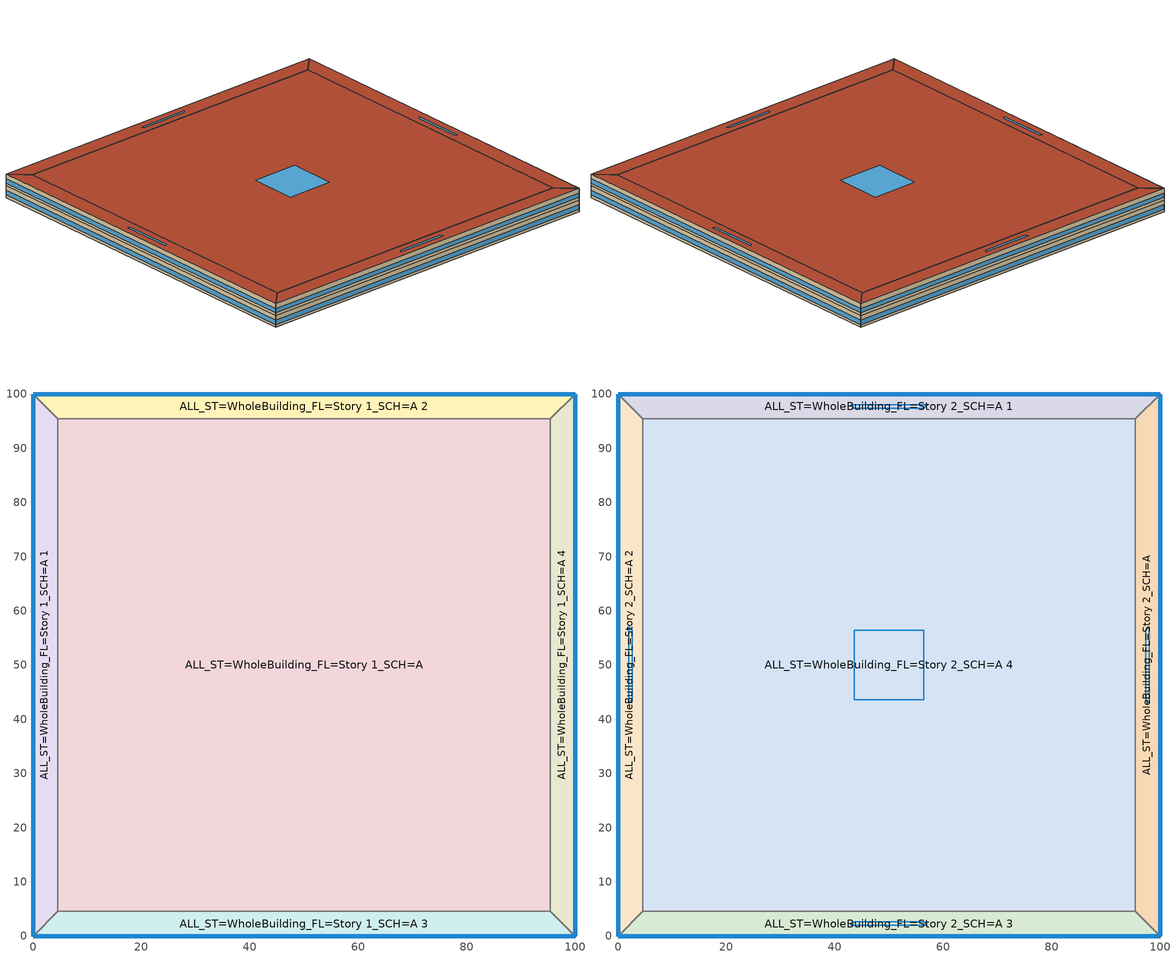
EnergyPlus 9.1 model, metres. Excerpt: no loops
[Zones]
ALL_ST=WholeBuilding_FL=Story 1_SCH=A
 floor ground (BTAP-Grnd-Floor-Mass:U-0.757): 4.57,4.57 4.57,95.43 95.43,95.43 95.43,4.57 z0
 wall to ALL_ST=WholeBuilding_FL=Story 1_SCH=A 1 (BTAP-Int-Wall): 4.57,95.43 4.57,4.57 z0:3.2
 wall to ALL_ST=WholeBuilding_FL=Story 1_SCH=A 2 (BTAP-Int-Wall): 95.43,95.43 4.57,95.43 z0:3.2
 wall to ALL_ST=WholeBuilding_FL=Story 1_SCH=A 4 (BTAP-Int-Wall): 95.43,4.57 95.43,95.43 z0:3.2
 wall to ALL_ST=WholeBuilding_FL=Story 1_SCH=A 3 (BTAP-Int-Wall): 4.57,4.57 95.43,4.57 z0:3.2
ALL_ST=WholeBuilding_FL=Story 1_SCH=A 1
 floor ground (BTAP-Grnd-Floor-Mass:U-0.757): 0,0 0,100 4.57,95.43 4.57,4.57 z0
 wall outside (BTAP-Ext-Wall-Mass:U-0.247): 0,100 0,0 z0:3.2
 wall to ALL_ST=WholeBuilding_FL=Story 1_SCH=A 2 (BTAP-Int-Wall): 4.57,95.43 0,100 z0:3.2
 wall to ALL_ST=WholeBuilding_FL=Story 1_SCH=A 3 (BTAP-Int-Wall): 0,0 4.57,4.57 z0:3.2
 window (BTAP-Ext-FixedWindow:U=0.190 SHGC=0.600): 0,99.97 0,0.03 z0.76:1.94
ALL_ST=WholeBuilding_FL=Story 1_SCH=A 2
 floor ground (BTAP-Grnd-Floor-Mass:U-0.757): 0,100 100,100 95.43,95.43 4.57,95.43 z0
 wall outside (BTAP-Ext-Wall-Mass:U-0.247): 100,100 0,100 z0:3.2
 wall to ALL_ST=WholeBuilding_FL=Story 1_SCH=A 4 (BTAP-Int-Wall): 95.43,95.43 100,100 z0:3.2
 window (BTAP-Ext-FixedWindow:U=0.190 SHGC=0.600): 99.97,100 0.03,100 z0.76:1.94
ALL_ST=WholeBuilding_FL=Story 1_SCH=A 3
 floor ground (BTAP-Grnd-Floor-Mass:U-0.757): 100,0 0,0 4.57,4.57 95.43,4.57 z0
 wall outside (BTAP-Ext-Wall-Mass:U-0.247): 0,0 100,0 z0:3.2
 wall to ALL_ST=WholeBuilding_FL=Story 1_SCH=A 4 (BTAP-Int-Wall): 100,0 95.43,4.57 z0:3.2
 window (BTAP-Ext-FixedWindow:U=0.190 SHGC=0.600): 0.03,0 99.97,0 z0.76:1.94
ALL_ST=WholeBuilding_FL=Story 1_SCH=A 4
 floor ground (BTAP-Grnd-Floor-Mass:U-0.757): 100,100 100,0 95.43,4.57 95.43,95.43 z0
 wall outside (BTAP-Ext-Wall-Mass:U-0.247): 100,0 100,100 z0:3.2
 window (BTAP-Ext-FixedWindow:U=0.190 SHGC=0.600): 100,0.03 100,99.97 z0.76:1.94
ALL_ST=WholeBuilding_FL=Story 2_SCH=A
 floor to ALL_ST=WholeBuilding_FL=Story 1_SCH=A 4 (BTAP-Int-Floor): 100,100 100,0 95.43,4.57 95.43,95.43 z3.2
 wall outside (BTAP-Ext-Wall-Mass:U-0.247): 100,0 100,100 z3.2:6.4
 wall to ALL_ST=WholeBuilding_FL=Story 2_SCH=A 3 (BTAP-Int-Wall): 95.43,4.57 100,0 z3.2:6.4
 wall to ALL_ST=WholeBuilding_FL=Story 2_SCH=A 4 (BTAP-Int-Wall): 95.43,95.43 95.43,4.57 z3.2:6.4
 wall to ALL_ST=WholeBuilding_FL=Story 2_SCH=A 1 (BTAP-Int-Wall): 100,100 95.43,95.43 z3.2:6.4
 window (BTAP-Ext-FixedWindow:U=0.190 SHGC=0.600): 100,0.03 100,99.97 z3.96:5.14
 roof outside (BTAP-Ext-Roof-Metal:U-0.156): 95.43,95.43 95.43,4.57 100,0 100,100 z6.4
 skylight (BTAP-Ext-Skylights:U=0.190 SHGC=0.600): 97.39,56.42 97.39,43.58 98.04,42.93 98.04,57.07 z6.4
ALL_ST=WholeBuilding_FL=Story 2_SCH=A 1
 floor to ALL_ST=WholeBuilding_FL=Story 1_SCH=A 2 (BTAP-Int-Floor): 0,100 100,100 95.43,95.43 4.57,95.43 z3.2
 wall outside (BTAP-Ext-Wall-Mass:U-0.247): 100,100 0,100 z3.2:6.4
 wall to ALL_ST=WholeBuilding_FL=Story 2_SCH=A 4 (BTAP-Int-Wall): 4.57,95.43 95.43,95.43 z3.2:6.4
 wall to ALL_ST=WholeBuilding_FL=Story 2_SCH=A 2 (BTAP-Int-Wall): 0,100 4.57,95.43 z3.2:6.4
 window (BTAP-Ext-FixedWindow:U=0.190 SHGC=0.600): 99.97,100 0.03,100 z3.96:5.14
 roof outside (BTAP-Ext-Roof-Metal:U-0.156): 4.57,95.43 95.43,95.43 100,100 0,100 z6.4
 skylight (BTAP-Ext-Skylights:U=0.190 SHGC=0.600): 43.58,97.39 56.42,97.39 57.07,98.04 42.93,98.04 z6.4
ALL_ST=WholeBuilding_FL=Story 2_SCH=A 2
 floor to ALL_ST=WholeBuilding_FL=Story 1_SCH=A 1 (BTAP-Int-Floor): 0,0 0,100 4.57,95.43 4.57,4.57 z3.2
 wall outside (BTAP-Ext-Wall-Mass:U-0.247): 0,100 0,0 z3.2:6.4
 wall to ALL_ST=WholeBuilding_FL=Story 2_SCH=A 4 (BTAP-Int-Wall): 4.57,4.57 4.57,95.43 z3.2:6.4
 wall to ALL_ST=WholeBuilding_FL=Story 2_SCH=A 3 (BTAP-Int-Wall): 0,0 4.57,4.57 z3.2:6.4
 window (BTAP-Ext-FixedWindow:U=0.190 SHGC=0.600): 0,99.97 0,0.03 z3.96:5.14
 roof outside (BTAP-Ext-Roof-Metal:U-0.156): 4.57,4.57 4.57,95.43 0,100 0,0 z6.4
 skylight (BTAP-Ext-Skylights:U=0.190 SHGC=0.600): 2.61,43.58 2.61,56.42 1.96,57.07 1.96,42.93 z6.4
ALL_ST=WholeBuilding_FL=Story 2_SCH=A 3
 floor to ALL_ST=WholeBuilding_FL=Story 1_SCH=A 3 (BTAP-Int-Floor): 100,0 0,0 4.57,4.57 95.43,4.57 z3.2
 wall outside (BTAP-Ext-Wall-Mass:U-0.247): 0,0 100,0 z3.2:6.4
 wall to ALL_ST=WholeBuilding_FL=Story 2_SCH=A 4 (BTAP-Int-Wall): 95.43,4.57 4.57,4.57 z3.2:6.4
 window (BTAP-Ext-FixedWindow:U=0.190 SHGC=0.600): 0.03,0 99.97,0 z3.96:5.14
 roof outside (BTAP-Ext-Roof-Metal:U-0.156): 95.43,4.57 4.57,4.57 0,0 100,0 z6.4
 skylight (BTAP-Ext-Skylights:U=0.190 SHGC=0.600): 56.42,2.61 43.58,2.61 42.93,1.96 57.07,1.96 z6.4
ALL_ST=WholeBuilding_FL=Story 2_SCH=A 4
 floor to ALL_ST=WholeBuilding_FL=Story 1_SCH=A (BTAP-Int-Floor): 4.57,4.57 4.57,95.43 95.43,95.43 95.43,4.57 z3.2
 roof outside (BTAP-Ext-Roof-Metal:U-0.156): 95.43,4.57 95.43,95.43 4.57,95.43 4.57,4.57 z6.4
 skylight (BTAP-Ext-Skylights:U=0.190 SHGC=0.600): 56.42,43.58 56.42,56.42 43.58,56.42 43.58,43.58 z6.4
[Building]
Rectangular_SmallOffice_NECB2017: North Axis {deg}=0
[Site:Location]
Ottawa=Macdonald-Cartier Intl AP_ON_CAN: Latitude {deg}=45.317; Longitude {deg}=-75.667; Time Zone {hr}=-5; Elevation {m}=114.9
[Site:GroundTemperature:BuildingSurface]
19.527, 19.502, 19.536, 19.598, 20.002, 21.64, 22.225, 22.375, 21.449, 20.121, 19.802, 19.633
[Site:WaterMainsTemperature]
Calculation Method=Correlation; Annual Average Outdoor Air Temperature {C}=6.83333; Maximum Difference In Monthly Average Outdoor Air Temperatures {deltaC}=31.2
[SizingPeriod:DesignDay] Day of Month=21; Dry-Bulb Temperature Range Modifier Type=DefaultMultipliers; Humidity Condition Type=Wetbulb; Barometric Pressure {Pa}=99952; Rain Indicator=No; Snow Indicator=No; Daylight Saving Time Indicator=No
Name | Month | Day Type | Maximum Dry-Bulb Temperature {C} | Daily Dry-Bulb Temperature Range {deltaC} | Wetbulb or DewPoint at Maximum Dry-Bulb {C} | Wind Speed {m/s} | Wind Direction {deg} | Solar Model Indicator | ASHRAE Clear Sky Optical Depth for Beam Irradiance (taub) | ASHRAE Clear Sky Optical Depth for Diffuse Irradiance (taud) | Sky Clearness
Ottawa=Macdonald-Cartier Intl Ann Clg .4% Condns DB=>MWB | 7 | SummerDesignDay | 30.6 | 10.1 | 21.8 | 4.6 | 220 | ASHRAETau | 0.417 | 2.264
Ottawa=Macdonald-Cartier Intl Ann Htg 99.6% Condns DB | 1 | WinterDesignDay | -24.2 | 0 | -24.2 | 3.5 | 290 | ASHRAEClearSky |  |  | 0
[Material] Thermal Absorptance=0.9
Name | Roughness | Thickness {m} | Conductivity {W/m-K} | Density {kg/m3} | Specific Heat {J/kg-K} | Solar Absorptance | Visible Absorptance
1/2IN Gypsum 1 | Smooth | 0.0127 | 0.16 | 784.9 | 830 | 0.4 | 0.4
100mm Normalweight concrete floor 1 | MediumSmooth | 0.1016 | 2.31 | 2322 | 832 | 0.7 | 0.7
1IN Stucco 1 | Smooth | 0.0253 | 0.6918 | 1858 | 837 | 0.7 | 0.92
6 in. Normalweight Concrete Floor 1 | MediumRough | 0.1524 | 2.31 | 2322 | 832 | 0.7 | 0.7
8IN CONCRETE HW RefBldg 1 | Rough | 0.2032 | 1.311 | 2240 | 836.8 | 0.7 | 0.7
G01 13mm gypsum board 1 | Smooth | 0.0127 | 0.16 | 800 | 1090 | 0.7 | 0.5
Metal Roof Surface 1 | Smooth | 0.0008 | 45.28 | 7824 | 500 | 0.7 | 0.7
[Material:NoMass] Roughness=Smooth; Thermal Absorptance=0.9; Solar Absorptance=0.7
Name | Thermal Resistance {m2-K/W} | Visible Absorptance
Typical Carpet Pad | 0.21648 | 0.8
Typical Carpet Pad 2 | 1.25503 | 0.8
Typical Insulation 2 | 3.77764 | 0.7
Typical Insulation 3 | 6.41024 | 0.7
[WindowMaterial:SimpleGlazingSystem]
SimpleGlazing:U=0.190 SHGC=0.600: U-Factor {W/m2-K}=1.9; Solar Heat Gain Coefficient=0.6; Visible Transmittance=0.21
[Construction]
BTAP-Ext-FixedWindow:U=0.190 SHGC=0.600; BTAP-Ext-Skylights:U=0.190 SHGC=0.600: SimpleGlazing:U=0.190 SHGC=0.600
BTAP-Ext-Roof-Metal:U-0.156: Metal Roof Surface 1, Typical Insulation 3
BTAP-Ext-Wall-Mass:U-0.247: 1IN Stucco 1, 8IN CONCRETE HW RefBldg 1, Typical Insulation 2, 1/2IN Gypsum 1
BTAP-Grnd-Floor-Mass:U-0.757: 6 in. Normalweight Concrete Floor 1, Typical Carpet Pad 2
BTAP-Int-Floor: 100mm Normalweight concrete floor 1, Typical Carpet Pad
BTAP-Int-Wall: G01 13mm gypsum board 1, G01 13mm gypsum board 1
[Zone]
ALL_ST=WholeBuilding_FL=Story 1_SCH=A; ALL_ST=WholeBuilding_FL=Story 1_SCH=A 1; ALL_ST=WholeBuilding_FL=Story 1_SCH=A 2; ALL_ST=WholeBuilding_FL=Story 1_SCH=A 3; ALL_ST=WholeBuilding_FL=Story 1_SCH=A 4; ALL_ST=WholeBuilding_FL=Story 2_SCH=A; ALL_ST=WholeBuilding_FL=Story 2_SCH=A 1; ALL_ST=WholeBuilding_FL=Story 2_SCH=A 2; ALL_ST=WholeBuilding_FL=Story 2_SCH=A 3; ALL_ST=WholeBuilding_FL=Story 2_SCH=A 4
[ZoneInfiltration:DesignFlowRate] Schedule=Always On Discrete; Design Flow Rate Calculation Method=Flow/ExteriorArea; Flow per Exterior Surface Area {m3/s-m2}=0.00025; Constant Term Coefficient=0; Temperature Term Coefficient=0; Velocity Term Coefficient=0.224; Velocity Squared Term Coefficient=0
Name | Zone or ZoneList
Story 1 West Perimeter Space Infiltration | ALL_ST=WholeBuilding_FL=Story 1_SCH=A 1
Story 1 North Perimeter Space Infiltration | ALL_ST=WholeBuilding_FL=Story 1_SCH=A 2
Story 1 South Perimeter Space Infiltration | ALL_ST=WholeBuilding_FL=Story 1_SCH=A 3
Story 1 East Perimeter Space Infiltration | ALL_ST=WholeBuilding_FL=Story 1_SCH=A 4
Story 2 East Perimeter Space Infiltration | ALL_ST=WholeBuilding_FL=Story 2_SCH=A
Story 2 North Perimeter Space Infiltration | ALL_ST=WholeBuilding_FL=Story 2_SCH=A 1
Story 2 West Perimeter Space Infiltration | ALL_ST=WholeBuilding_FL=Story 2_SCH=A 2
Story 2 South Perimeter Space Infiltration | ALL_ST=WholeBuilding_FL=Story 2_SCH=A 3
Story 2 Core Space Infiltration | ALL_ST=WholeBuilding_FL=Story 2_SCH=A 4
[AvailabilityManager:Scheduled] Schedule=Always On Discrete
Sys_3_PSZ ALL_ST=WholeBuilding_FL=Story 1_SCH=A Availability Manager; Air Loop HVAC Outdoor Air System 5 Availability Manager; Sys_3_PSZ ALL_ST=WholeBuilding_FL=Story 1_SCH=A 1 Availability Manager; Air Loop HVAC Outdoor Air System 7 Availability Manager; Sys_3_PSZ ALL_ST=WholeBuilding_FL=Story 1_SCH=A 2 Availability Manager; Air Loop HVAC Outdoor Air System 8 Availability Manager; Sys_3_PSZ ALL_ST=WholeBuilding_FL=Story 1_SCH=A 3 Availability Manager; Air Loop HVAC Outdoor Air System 9 Availability Manager; Sys_3_PSZ ALL_ST=WholeBuilding_FL=Story 1_SCH=A 4 Availability Manager; Air Loop HVAC Outdoor Air System 10 Availability Manager; Sys_3_PSZ ALL_ST=WholeBuilding_FL=Story 2_SCH=A Availability Manager; Air Loop HVAC Outdoor Air System 1 Availability Manager; Sys_3_PSZ ALL_ST=WholeBuilding_FL=Story 2_SCH=A 1 Availability Manager; Air Loop HVAC Outdoor Air System 2 Availability Manager; Sys_3_PSZ ALL_ST=WholeBuilding_FL=Story 2_SCH=A 2 Availability Manager; Air Loop HVAC Outdoor Air System 3 Availability Manager; Sys_3_PSZ ALL_ST=WholeBuilding_FL=Story 2_SCH=A 3 Availability Manager; Air Loop HVAC Outdoor Air System 4 Availability Manager; Sys_3_PSZ ALL_ST=WholeBuilding_FL=Story 2_SCH=A 4 Availability Manager; Air Loop HVAC Outdoor Air System 6 Availability Manager
[Schedule:Constant]
Always On Discrete: Hourly Value=1
